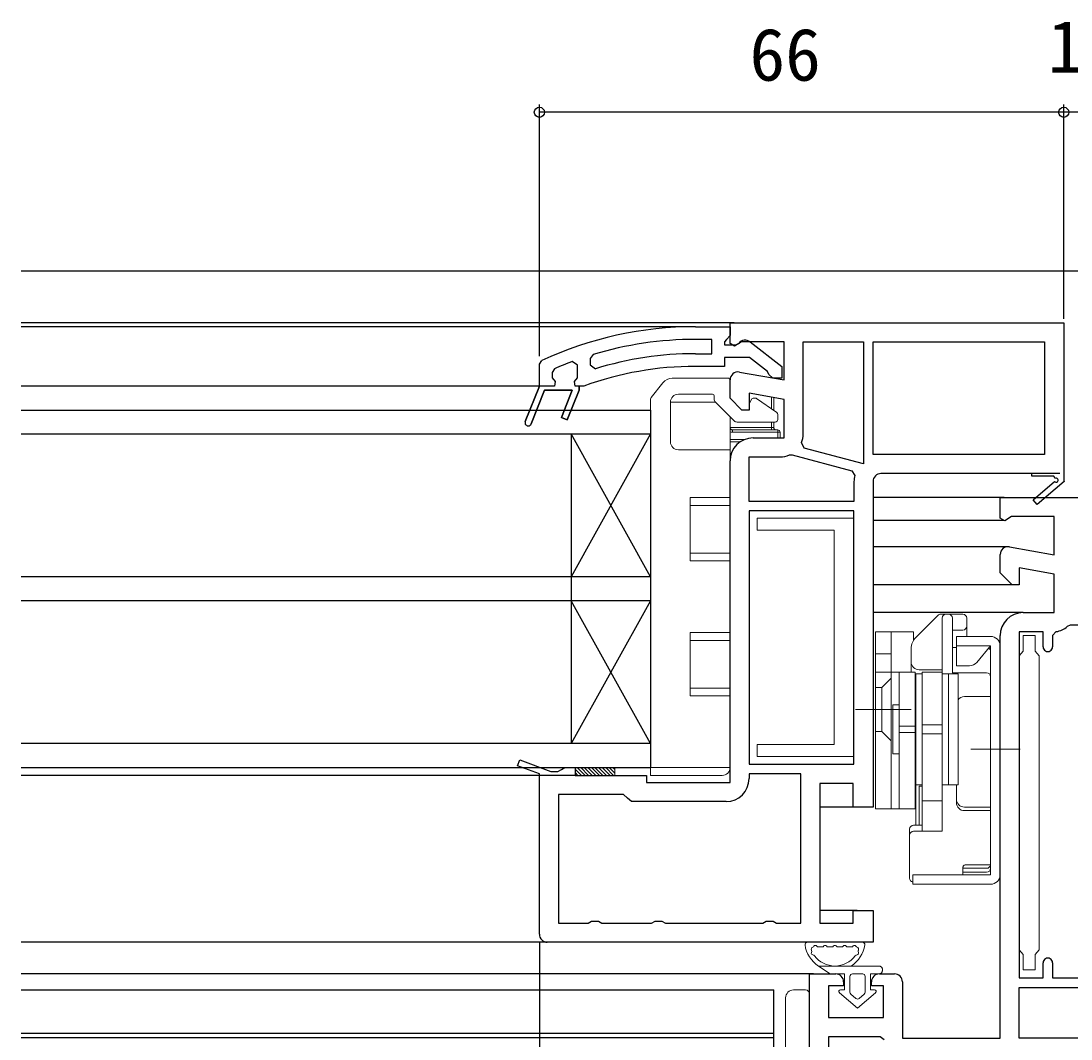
# Model space of a CAD drawing. Units: millimetres, scale not verified. Extents: x -525 to 525, y -783 to 778.
# Drawn here: x 130.9 to 263, y -230.4 to -102.2 of the extents above; entities that cross this region are included whole.
import ezdxf
from ezdxf.enums import TextEntityAlignment as Align

# ---------------------------------------------------------------- set-up
doc = ezdxf.new("R2010")
doc.units = ezdxf.units.MM
doc.header["$LTSCALE"] = 4
for name, color, linetype in [('0-3_YKK_11', 7, 'Continuous'), ('0-4_YKK_12', 2, 'Continuous'), ('0-7_YKK_D', 6, 'Continuous')]:
    doc.layers.add(name, color=color, linetype=linetype)
doc.layers.add('0-5_YKK_13', color=4, linetype='Continuous', lineweight=18)
doc.styles.add('ＭＳ ゴシック', font='')
doc.styles.get('ＭＳ ゴシック').set_extended_font_data('MS Gothic')

msp = doc.modelspace()

# ---------------------------------------------------------------- linework, layer by layer
at = {"layer": '0-3_YKK_11'}
for p, q in [((261.629, -159.162), (258.129, -159.162)), ((235.729, -160.162), (235.729, -162.662)), ((200.629, -197.162), (196.629, -197.162)), ((238.929, -222.163), (240.829, -222.163))]:
    msp.add_line(p, q, dxfattribs=at)
for points in [[(284.129, -134.663), (284.129, -195.263), (312.129, -195.263), (312.129, -198.663), (310.229, -198.663), (309.729, -198.163), (309.229, -197.663), (284.129, -197.663), (284.129, -248.663), (282.629, -248.663), (282.629, -261.163), (284.129, -261.163), (284.129, -263.663), (280.129, -263.663), (280.129, -248.663), (228.129, -248.663), (228.129, -246.863), (230.129, -246.863), (230.129, -222.163), (233.429, -222.163)], [(255.302, -168.378), (260.929, -169.37), (260.929, -164.563), (255.572, -164.563), (254.705, -165.105), (254.129, -164.786), (254.129, -162.163), (270.635, -162.163), (272.079, -134.61)], [(215.761, -140.659), (220.129, -140.659), (220.129, -141.759), (219.691, -142.255), (219.429, -142.553), (219.429, -142.959), (220.829, -142.959), (221.229, -142.759)], [(220.129, -140.162), (262.129, -140.162), (262.129, -160.028), (262.206, -160.162), (258.788, -163.067), (258.27, -162.457), (260.989, -160.147)], [(221.302, -146.378), (226.929, -147.37), (226.929, -142.562), (221.572, -142.562), (220.705, -143.104), (220.129, -142.785), (220.129, -140.162)], [(215.761, -144.059), (217.829, -144.059), (217.829, -142.259), (215.761, -142.259)], [(222.646, -142.572), (226.629, -145.684), (226.629, -147.159), (225.527, -147.159), (225.028, -146.683), (224.837, -146.314), (222.59, -144.559), (219.429, -144.559), (219.429, -145.659), (215.761, -145.659)], [(236.929, -142.562), (236.929, -157.942), (229.445, -155.936), (229.112, -155.263)], [(229.329, -154.162), (229.329, -142.562), (236.929, -142.562)], [(198.029, -145.953), (197.729, -146.412), (197.729, -147.084), (198.104, -147.568), (198.029, -148.159), (196.129, -148.159), (194.357, -152.611), (196.129, -148.159), (196.129, -145.377), (196.418, -144.923)], [(195.1, -152.907), (196.791, -148.659), (200.268, -148.659), (198.894, -152.111), (199.637, -152.407), (201.129, -148.659), (201.129, -148.159), (200.629, -148.159), (200.554, -147.568), (200.929, -147.084), (200.929, -147.059), (200.929, -145.523), (200.254, -145.055)], [(202.884, -144.167), (202.529, -144.646), (202.529, -145.482), (203.176, -145.96)], [(223.029, -154.662), (226.929, -154.662), (226.929, -149.807), (222.529, -149.031), (222.529, -151.162), (221.629, -151.162), (220.129, -149.662), (220.129, -147.362)], [(201.746, -148.129), (201.575, -148.159), (201.129, -148.159), (201.129, -148.659), (199.637, -152.407), (198.894, -152.111), (200.268, -148.659), (196.791, -148.659), (195.1, -152.907)], [(235.729, -162.662), (222.529, -162.662), (222.529, -157.062), (226.429, -157.062)], [(227.62, -156.806), (227.955, -156.779), (235.461, -158.791), (235.818, -159.387)], [(196.129, -217.162), (196.129, -196.973), (193.387, -195.936), (193.67, -195.188), (197.568, -196.662), (198.463, -196.662), (198.896, -196.412), (199.329, -196.162), (200.629, -196.162), (200.629, -197.162), (209.629, -197.162), (209.629, -198.062), (220.129, -198.062), (220.129, -157.562)], [(261.055, -159.768), (260.878, -159.462), (258.129, -159.462), (258.129, -159.162), (239.129, -159.162)], [(238.129, -160.162), (238.129, -201.162), (235.629, -201.162), (235.629, -198.162), (231.429, -198.162), (231.429, -215.762), (235.629, -215.762), (235.629, -214.162), (238.129, -214.162), (238.129, -218.162), (197.129, -218.162)], [(257.029, -176.663), (260.929, -176.663), (260.929, -171.807), (256.529, -171.031), (256.529, -173.163), (255.629, -173.163), (254.129, -171.663), (254.129, -169.363)], [(281.729, -222.663), (281.729, -178.263), (262.929, -178.263), (262.584, -178.401)], [(241.829, -223.163), (241.829, -230.263), (254.129, -230.263), (254.129, -179.563)], [(259.529, -180.963), (259.529, -179.063), (256.529, -179.063), (256.529, -222.663), (259.529, -222.663), (259.529, -220.763)], [(261.177, -179.05), (260.729, -179.547), (260.729, -180.963)], [(229.029, -215.762), (229.029, -196.962), (222.529, -196.962), (222.529, -197.562)], [(219.629, -200.462), (207.724, -200.462), (207.226, -200.012), (206.729, -199.562), (198.529, -199.562), (198.529, -215.762), (202.263, -215.762), (202.696, -215.512), (203.562, -215.512), (203.995, -215.762), (210.263, -215.762), (210.696, -215.512), (211.562, -215.512), (211.995, -215.762), (224.263, -215.762), (224.696, -215.512), (225.562, -215.512), (225.995, -215.762), (229.029, -215.762)], [(260.729, -220.763), (260.729, -222.663), (281.729, -222.663)], [(234.429, -223.163), (234.429, -223.663), (232.529, -223.663), (232.529, -227.663), (239.429, -227.663), (239.429, -223.663), (237.929, -223.663), (237.929, -223.163)], [(239.51, -230.445), (239.024, -230.063), (232.529, -230.063), (232.529, -246.263)]]:
    msp.add_lwpolyline(points, dxfattribs=at)
for points in [[(259.729, -156.762), (238.129, -156.762), (238.129, -142.562), (259.729, -142.562)], [(222.529, -163.862), (222.529, -195.762), (235.729, -195.762), (235.729, -163.862)], [(281.729, -230.263), (256.529, -230.263), (256.529, -223.863), (281.729, -223.863)]]:
    msp.add_lwpolyline(points, close=True, dxfattribs=at)
for centre, radius, start, end in [((215.761, -186.659), 46, 90.00001, 114.86598), ((215.761, -186.659), 44.4, 89.99999, 106.86019), ((222.029, -143.359), 1, 51.91328, 143.13011), ((215.761, -186.659), 42.6, 89.99999, 107.18277), ((215.761, -186.659), 44.4, 110.44221, 113.53922), ((215.761, -186.659), 41, 89.99999, 109.98888), ((221.129, -147.362), 1, 79.99999, 179.99998), ((194.729, -152.759), 0.4, 158.30059, 338.30061), ((194.729, -152.759), 0.4, 158.30059, 338.30061), ((226.429, -154.162), 2.9, 337.68615, 359.99999), ((223.029, -157.562), 2.9, 90.00001, 179.99999), ((226.429, -154.162), 2.9, 269.99996, 294.25263), ((239.129, -160.162), 3.4, 166.82613, 179.99998), ((239.129, -160.162), 1, 90.00001, 179.99999), ((261.18, -159.985), 0.25, 220.35701, 120), ((255.129, -169.363), 1, 80.00002, 180), ((257.029, -179.563), 2.9, 90.00001, 179.99999), ((260.929, -176.663), 2.4, 275.9378, 313.60284), ((260.129, -180.963), 0.6, 179.99999, 0.00001), ((219.629, -197.562), 2.9, 270.00001, 359.99999), ((197.129, -217.162), 1, 180.00001, 269.99999), ((260.129, -220.763), 0.6, 359.99999, 180.00001), ((233.429, -223.163), 1, 0.00001, 89.99999), ((238.929, -223.163), 1, 90.00001, 179.99999), ((240.829, -223.163), 1, 0.00001, 89.99999)]:
    msp.add_arc(centre, radius, start, end, dxfattribs=at)
at = {"layer": '0-4_YKK_12'}
for p, q in [((273.078, -133.663), (130.879, -133.663)), ((220.629, -140.162), (130.879, -140.162)), ((215.758, -140.659), (130.879, -140.659)), ((196.129, -148.159), (130.879, -148.159)), ((130.879, -151.163), (210.129, -151.163)), ((210.129, -151.163), (210.129, -196.163)), ((130.879, -154.163), (210.129, -154.163)), ((200.129, -154.163), (200.129, -193.163)), ((210.129, -154.163), (200.129, -172.163)), ((210.129, -172.163), (200.129, -154.163)), ((254.629, -162.163), (238.129, -162.163)), ((254.629, -165.063), (238.129, -165.063)), ((255.129, -168.363), (238.129, -168.363)), ((210.129, -172.163), (130.879, -172.163)), ((255.836, -173.163), (238.129, -173.163)), ((210.129, -175.163), (130.879, -175.163)), ((210.129, -193.163), (200.129, -175.163)), ((210.129, -175.163), (200.129, -193.163)), ((257.029, -176.663), (238.129, -176.663)), ((210.129, -193.163), (130.879, -193.163)), ((130.879, -196.163), (210.129, -196.164)), ((196.629, -197.162), (130.879, -197.162)), ((236.116, -201.163), (231.429, -201.163)), ((236.128, -214.163), (231.429, -214.163)), ((197.129, -218.162), (130.879, -218.162)), ((230.629, -222.163), (130.879, -222.163)), ((130.879, -224.163), (225.629, -224.163)), ((225.629, -239.663), (225.629, -224.163)), ((225.629, -229.663), (130.879, -229.663)), ((130.879, -230.163), (225.629, -230.163))]:
    msp.add_line(p, q, dxfattribs=at)
at = {"layer": '0-5_YKK_13'}
for p, q in [((210.194, -149.58), (211.678, -147.725)), ((212.85, -147.162), (219.929, -147.162)), ((220.149, -147.162), (220.129, -147.162)), ((220.129, -147.362), (220.129, -147.162)), ((220.129, -147.362), (220.129, -148.955)), ((217.929, -149.162), (213.629, -149.162)), ((210.129, -196.162), (210.129, -149.768)), ((212.629, -150.162), (212.629, -155.162)), ((218.3, -150.162), (212.629, -150.162)), ((218.129, -149.784), (218.129, -149.362)), ((220.654, -152.516), (218.275, -150.137)), ((222.529, -150.355), (222.871, -149.762)), ((223.044, -149.662), (223.366, -149.662)), ((223.48, -149.698), (226.001, -151.463)), ((225.329, -149.524), (225.329, -150.993)), ((225.629, -151.203), (225.629, -149.577)), ((220.129, -151.991), (220.129, -156.162)), ((226.129, -151.709), (226.129, -152.362)), ((225.829, -152.662), (221.007, -152.662)), ((225.329, -152.662), (225.329, -153.362)), ((225.629, -153.362), (225.629, -152.662)), ((226.129, -153.662), (220.429, -153.662)), ((220.429, -153.662), (220.429, -153.962)), ((220.429, -153.962), (226.129, -153.962)), ((225.329, -153.362), (225.629, -153.362)), ((226.129, -153.962), (226.129, -154.662)), ((226.429, -154.662), (226.429, -153.962)), ((221.97, -154.862), (220.129, -154.862)), ((220.129, -155.162), (221.401, -155.162)), ((213.629, -156.162), (220.129, -156.162)), ((220.129, -156.162), (220.129, -162.162)), ((215.129, -170.162), (215.129, -162.162)), ((220.129, -162.162), (215.129, -162.162)), ((220.129, -169.162), (215.129, -169.162)), ((220.129, -170.162), (220.129, -169.162)), ((215.129, -170.162), (220.129, -170.162)), ((220.129, -170.162), (220.129, -179.162)), ((243.514, -179.777), (246.282, -177.009)), ((246.636, -176.863), (249.429, -176.863)), ((246.829, -184.163), (246.829, -177.363)), ((248.129, -184.229), (248.129, -177.363)), ((249.929, -179.663), (249.929, -177.363)), ((215.129, -187.162), (215.129, -179.162)), ((220.129, -179.162), (215.129, -179.162)), ((238.429, -201.363), (238.429, -179.063)), ((238.429, -179.063), (243.229, -179.063)), ((240.429, -184.163), (240.429, -179.063)), ((243.229, -180.138), (243.229, -179.063)), ((248.129, -178.863), (249.429, -178.863)), ((248.129, -181.063), (248.629, -181.063)), ((248.629, -180.863), (252.929, -180.863)), ((252.929, -180.863), (251.191, -182.934)), ((252.929, -209.663), (252.929, -180.863)), ((254.129, -209.663), (254.129, -180.863)), ((238.429, -181.863), (240.429, -181.863)), ((242.929, -184.163), (242.929, -181.191)), ((252.929, -187.241), (252.929, -181.563)), ((248.629, -183.363), (250.271, -183.363)), ((238.429, -184.163), (243.429, -184.163)), ((239.229, -186.113), (240.429, -184.913)), ((240.429, -184.163), (240.429, -201.363)), ((241.429, -201.363), (241.429, -184.163)), ((243.429, -201.363), (243.429, -184.163)), ((244.329, -184.363), (243.529, -184.363)), ((243.529, -184.363), (243.529, -198.363)), ((243.929, -183.863), (246.829, -183.863)), ((244.329, -184.363), (244.329, -198.363)), ((246.829, -204.184), (246.829, -184.163)), ((247.629, -184.363), (246.829, -184.363)), ((246.829, -184.363), (246.829, -198.363)), ((247.629, -184.363), (247.629, -198.363)), ((247.629, -198.363), (247.629, -184.363)), ((247.629, -184.363), (248.829, -184.363)), ((248.129, -184.229), (252.429, -184.229)), ((248.829, -198.363), (248.829, -184.363)), ((220.129, -186.162), (215.129, -186.162)), ((220.129, -187.162), (220.129, -186.162)), ((238.429, -186.113), (239.229, -186.113)), ((239.229, -191.613), (239.229, -186.113)), ((215.129, -187.162), (220.129, -187.162)), ((220.129, -187.162), (220.129, -196.162)), ((249.629, -187.241), (252.929, -187.241)), ((235.929, -188.863), (242.929, -188.863)), ((240.629, -194.463), (240.629, -188.263)), ((240.629, -188.263), (241.429, -188.263)), ((241.429, -194.463), (241.429, -188.263)), ((243.429, -188.363), (243.529, -188.363)), ((238.429, -191.613), (239.229, -191.613)), ((239.229, -191.613), (240.429, -192.813)), ((241.429, -190.971), (243.429, -190.971)), ((246.829, -190.794), (244.329, -190.794)), ((241.429, -191.755), (243.429, -191.755)), ((246.829, -191.932), (244.329, -191.932)), ((250.429, -193.863), (256.629, -193.863)), ((240.629, -194.463), (241.429, -194.463)), ((243.429, -194.363), (243.529, -194.363)), ((200.629, -196.357), (201.434, -197.162)), ((200.629, -196.806), (200.985, -197.162)), ((200.883, -196.162), (201.883, -197.162)), ((201.332, -196.162), (202.332, -197.162)), ((201.781, -196.162), (202.781, -197.162)), ((202.23, -196.162), (203.23, -197.162)), ((202.679, -196.162), (203.679, -197.162)), ((203.128, -196.162), (204.128, -197.162)), ((203.577, -196.162), (204.577, -197.162)), ((204.026, -196.162), (205.026, -197.162)), ((204.475, -196.162), (205.475, -197.162)), ((204.924, -196.162), (205.629, -196.867)), ((205.373, -196.162), (205.629, -196.418)), ((210.129, -196.162), (210.129, -197.162)), ((220.129, -196.162), (210.129, -196.162)), ((210.129, -197.162), (219.129, -197.162)), ((243.529, -198.363), (243.529, -203.43)), ((244.329, -198.363), (243.529, -198.363)), ((244.329, -203.43), (244.329, -198.502)), ((246.829, -204.184), (246.829, -198.363)), ((247.629, -198.363), (246.829, -198.363)), ((247.629, -198.363), (248.829, -198.363)), ((248.629, -200.599), (248.629, -198.363)), ((244.329, -200.363), (246.829, -200.363)), ((238.429, -201.363), (243.429, -201.363)), ((249.629, -201.149), (252.929, -201.149)), ((249.629, -201.599), (252.929, -201.599)), ((252.929, -208.404), (252.929, -201.599)), ((243.229, -203.43), (244.329, -203.43)), ((242.729, -203.93), (242.729, -210.102)), ((243.229, -204.184), (246.829, -204.184)), ((249.429, -209.663), (249.429, -208.774)), ((252.929, -208.404), (249.797, -208.404)), ((252.929, -208.863), (252.929, -208.404)), ((252.929, -209.663), (243.129, -209.663)), ((243.129, -210.863), (243.129, -209.663)), ((249.429, -208.863), (252.429, -208.863)), ((249.529, -209.363), (252.429, -209.363)), ((252.929, -210.863), (243.129, -210.863)), ((229.865, -218.162), (236.793, -218.162)), ((231.265, -218.762), (231.697, -218.762)), ((232.497, -218.762), (232.929, -218.762)), ((233.729, -218.762), (234.161, -218.762)), ((234.961, -218.762), (235.393, -218.762)), ((238.83, -221.163), (231.279, -221.163)), ((232.729, -222.163), (234.529, -222.163)), ((232.729, -222.163), (234.529, -222.163)), ((234.529, -222.163), (234.529, -224.163)), ((234.529, -224.163), (234.529, -222.163)), ((235.229, -224.462), (235.229, -222.463)), ((235.229, -224.462), (235.229, -222.463)), ((235.529, -222.163), (236.829, -222.163)), ((235.529, -222.163), (236.829, -222.163)), ((237.129, -222.463), (237.129, -224.462)), ((237.129, -222.463), (237.129, -224.462)), ((237.829, -222.163), (238.829, -222.163)), ((237.829, -224.163), (237.829, -222.163)), ((237.829, -222.163), (238.829, -222.163)), ((237.829, -224.163), (237.829, -222.163)), ((229.629, -224.163), (228.129, -224.163)), ((230.129, -225.163), (230.129, -224.663)), ((233.9, -224.519), (236.179, -226.463)), ((236.179, -226.463), (233.9, -224.519)), ((234.529, -224.163), (234.031, -224.163)), ((234.031, -224.163), (234.529, -224.163)), ((236.179, -226.463), (238.458, -224.519)), ((236.179, -226.463), (238.458, -224.519)), ((238.326, -224.163), (237.829, -224.163)), ((237.829, -224.163), (238.326, -224.163)), ((227.129, -225.163), (227.129, -245.663)), ((230.129, -245.663), (230.129, -225.163)), ((235.984, -225.245), (235.334, -224.691)), ((235.984, -225.245), (235.334, -224.691)), ((237.023, -224.691), (236.373, -225.245)), ((236.373, -225.245), (237.023, -224.691))]:
    msp.add_line(p, q, dxfattribs=at)
for points in [[(225.329, -153.662), (225.329, -153.362), (220.129, -153.362)], [(226.429, -153.962), (226.129, -153.962), (226.129, -153.662)], [(215.129, -163.162), (220.129, -163.162), (220.129, -162.162)], [(215.129, -180.162), (220.129, -180.162), (220.129, -179.162)], [(248.629, -183.363), (248.629, -179.663), (252.929, -179.663)], [(246.829, -184.163), (244.329, -184.163), (244.329, -204.184)], [(243.929, -203.43), (243.929, -198.502), (244.329, -198.502)], [(249.797, -208.404), (249.759, -208.407), (249.705, -208.42), (249.645, -208.445), (249.584, -208.484), (249.53, -208.535), (249.486, -208.595), (249.454, -208.661), (249.434, -208.729), (249.429, -208.794)], [(231.279, -221.163), (232.729, -222.163), (231.279, -221.163)]]:
    msp.add_lwpolyline(points, dxfattribs=at)
for points in [[(235.729, -164.763), (235.729, -194.763), (223.529, -194.763), (223.529, -193.263), (233.229, -193.263), (233.229, -166.263), (223.529, -166.263), (223.529, -164.763)], [(256.529, -182.104), (256.529, -219.121), (256.779, -219.417), (257.029, -219.713), (257.029, -221.663), (258.529, -221.663), (258.529, -219.713), (258.779, -219.417), (259.029, -219.121), (259.029, -182.104), (258.779, -181.809), (258.529, -181.513), (258.529, -179.563), (257.029, -179.563), (257.029, -181.513), (256.779, -181.809)], [(200.629, -196.162), (200.629, -197.162), (205.629, -197.162), (205.629, -196.162)]]:
    msp.add_lwpolyline(points, close=True, dxfattribs=at)
for centre, radius, start, end in [((212.85, -148.662), 1.5, 90, 141.34019), ((219.929, -147.362), 0.2, 0, 90), ((213.629, -150.162), 1, 90, 180), ((217.929, -149.362), 0.2, 0, 90), ((210.429, -149.768), 0.3, 141.34019, 180), ((218.629, -149.784), 0.5, 180, 225), ((223.044, -149.862), 0.2, 90, 150), ((223.366, -149.862), 0.2, 55, 90), ((225.829, -151.709), 0.3, 0, 55), ((221.007, -152.162), 0.5, 225, 270), ((225.829, -152.362), 0.3, 270, 0), ((220.429, -153.362), 0.3, 180, 270), ((220.429, -153.362), 0.6, 240, 270), ((225.929, -153.362), 0.3, 180, 270), ((226.129, -153.962), 0.3, 0, 90), ((213.629, -155.162), 1, 180, 270), ((246.636, -177.363), 0.5, 90, 135), ((247.329, -177.363), 0.5, 90, 180), ((247.629, -177.363), 0.5, 0, 90), ((249.429, -177.363), 0.5, 0, 90), ((249.429, -178.363), 0.5, 270, 0), ((252.929, -180.863), 1.2, 0, 90), ((244.929, -181.191), 2, 135, 180), ((252.429, -181.563), 0.5, 0, 57.6926), ((243.929, -182.863), 1, 180, 270), ((250.271, -182.163), 1.2, 270, 320), ((252.429, -184.729), 0.5, 0, 90), ((249.629, -188.241), 1, 90, 143.1301), ((219.129, -196.162), 1, 270, 0), ((243.929, -197.563), 1, 240, 246.42182), ((249.629, -200.149), 1, 180, 270), ((249.629, -200.599), 1, 180, 270), ((243.229, -203.93), 0.5, 90, 180), ((243.229, -204.684), 0.5, 90, 180), ((252.429, -208.363), 0.5, 270, 355.24516), ((243.229, -210.102), 0.5, 180, 258.46304), ((249.529, -208.863), 0.5, 258.46304, 270), ((252.429, -208.863), 0.5, 270, 0), ((252.929, -209.663), 1.2, 270, 0), ((229.865, -218.462), 0.3, 90, 188.20609), ((233.329, -217.963), 3.8, 188.20609, 237.36313), ((230.645, -219.062), 0.3, 110.02209, 202.28177), ((233.329, -217.963), 3.2, 202.28177, 203.14776), ((230.11, -219.339), 0.3, 333.36701, 23.14776), ((230.44, -218.499), 0.3, 290.02209, 328.16514), ((230.865, -218.762), 0.2, 36.8699, 148.16514), ((231.265, -218.462), 0.3, 216.8699, 270), ((231.697, -218.462), 0.3, 270, 323.1301), ((232.097, -218.762), 0.2, 36.8699, 143.1301), ((232.497, -218.462), 0.3, 216.8699, 270), ((232.929, -218.462), 0.3, 270, 323.1301), ((233.329, -218.762), 0.2, 36.8699, 143.1301), ((233.729, -218.462), 0.3, 216.8699, 270), ((234.161, -218.462), 0.3, 270, 323.1301), ((234.561, -218.762), 0.2, 36.8699, 143.1301), ((234.961, -218.462), 0.3, 216.8699, 270), ((233.329, -217.963), 3.8, 302.63687, 351.79391), ((235.393, -218.462), 0.3, 270, 323.1301), ((235.793, -218.762), 0.2, 31.83486, 143.1301), ((236.218, -218.499), 0.3, 211.83486, 249.97791), ((236.012, -219.062), 0.3, 337.71823, 69.97791), ((236.547, -219.339), 0.3, 156.85224, 206.63299), ((233.329, -217.963), 3.2, 336.85224, 337.71823), ((236.793, -218.462), 0.3, 351.79391, 90), ((230.557, -219.563), 0.2, 153.36701, 266.63299), ((230.528, -220.062), 0.3, 36.85224, 86.63299), ((233.329, -217.963), 3.2, 216.85224, 323.14776), ((236.129, -220.062), 0.3, 93.36701, 143.14776), ((236.1, -219.563), 0.2, 273.36701, 26.63299), ((238.829, -221.663), 0.5, 270, 90.11459), ((238.83, -221.663), 0.5, 270.11462, 89.88538), ((235.529, -222.463), 0.3, 90, 180), ((235.529, -222.463), 0.3, 90, 180), ((236.829, -222.463), 0.3, 0, 90), ((236.829, -222.463), 0.3, 0, 90), ((238.829, -221.663), 0.5, 270.00002, 270.11467), ((228.129, -225.163), 1, 90, 180), ((229.629, -224.663), 0.5, 0, 90), ((234.031, -224.365), 0.202, 90.00003, 229.53622), ((234.031, -224.365), 0.202, 90, 229.53619), ((235.529, -224.462), 0.3, 180, 229.53619), ((235.529, -224.462), 0.3, 180, 229.53619), ((236.829, -224.462), 0.3, 310.46381, 0), ((236.829, -224.462), 0.3, 310.46381, 0), ((238.326, -224.365), 0.202, 310.46381, 90), ((238.326, -224.365), 0.202, 310.46381, 90), ((236.179, -225.017), 0.3, 229.53619, 310.46381), ((236.179, -225.017), 0.3, 229.53619, 310.46381)]:
    msp.add_arc(centre, radius, start, end, dxfattribs=at)
at = {"layer": '0-7_YKK_D'}
for p, q in [((196.129, -144.377), (196.129, -112.663)), ((262.129, -113.663), (196.129, -113.663)), ((262.129, -139.662), (262.129, -112.663)), ((262.129, -139.662), (262.129, -112.663)), ((272.129, -113.663), (262.129, -113.663)), ((196.129, -218.163), (196.129, -452.666))]:
    msp.add_line(p, q, dxfattribs=at)
for centre in [(196.129, -113.663), (262.129, -113.663), (262.129, -113.663)]:
    msp.add_circle(centre, 0.637, dxfattribs=at)

# ---------------------------------------------------------------- texts
at = {"layer": '0-7_YKK_D', "style": 'ＭＳ ゴシック'}
for s, p in [('10', (260.123, -110.663)), ('66', (222.583, -111.663))]:
    msp.add_text(s, height=6.598, dxfattribs=at).set_placement(p, align=Align.BOTTOM_LEFT)

doc.saveas('drawing.dxf')
